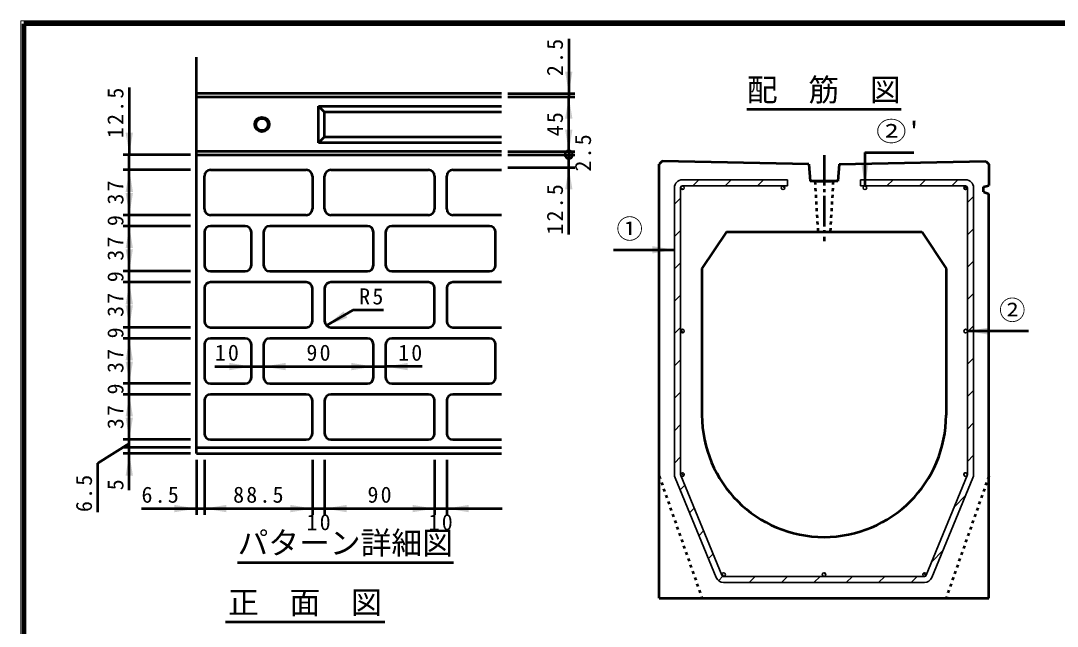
# Model space of a CAD drawing. Units: millimetres, scale not verified, with parts at other scales. Extents: x 100 to 4105, y 100 to 2870.
# Drawn here: x 100 to 1798, y 1878 to 2870 of the extents above; entities that cross this region are included whole.
import ezdxf
from ezdxf.enums import TextEntityAlignment as Align

# ---------------------------------------------------------------- set-up
doc = ezdxf.new("R2010")
doc.units = ezdxf.units.MM
doc.header["$LTSCALE"] = 5
doc.linetypes.add('USER1', pattern=[2.2, 1, -1.2])
doc.linetypes.add('USER2', pattern=[13.4, 10, -1.2, 1, -1.2])
doc.layers.add('V-nasSTD', color=7, linetype='Continuous', lineweight=50)
doc.styles.add('ＭＳ ゴシック', font='')
doc.styles.get('ＭＳ ゴシック').set_extended_font_data('MS Gothic')

msp = doc.modelspace()

# ---------------------------------------------------------------- hatches: boundary and pattern name
at = {"layer": 'V-nasSTD'}
for points in [[(991.858, 2786.452), (997.858, 2750.452), (1003.858, 2786.452)], [(1003.858, 2709.452), (997.858, 2745.452), (991.858, 2709.452)], [(271.858, 2686.452), (277.858, 2650.452), (283.858, 2686.452)], [(991.858, 2691.452), (997.858, 2655.452), (1003.858, 2691.452)], [(1489, 2635.289), (1483, 2599.289), (1477, 2635.289)], [(283.858, 2589.452), (277.858, 2625.452), (271.858, 2589.452)], [(1003.858, 2593.452), (997.858, 2629.452), (991.858, 2593.452)], [(271.858, 2587.452), (277.858, 2551.452), (283.858, 2587.452)], [(283.858, 2497.452), (277.858, 2533.452), (271.858, 2497.452)], [(1135, 2488.536), (1171, 2494.536), (1135, 2500.536)], [(271.858, 2495.452), (277.858, 2459.452), (283.858, 2495.452)], [(283.858, 2405.452), (277.858, 2441.452), (271.858, 2405.452)], [(271.858, 2403.452), (277.858, 2367.452), (283.858, 2403.452)], [(628.964, 2393.577), (600.787, 2370.38), (634.964, 2383.184)], [(1687, 2355.289), (1651, 2361.289), (1687, 2367.289)], [(283.858, 2313.452), (277.858, 2349.452), (271.858, 2313.452)], [(271.858, 2311.452), (277.858, 2275.452), (283.858, 2311.452)], [(441.858, 2297.193), (477.858, 2303.193), (441.858, 2309.193)], [(533.858, 2309.193), (497.858, 2303.193), (533.858, 2297.193)], [(641.858, 2297.193), (677.858, 2303.193), (641.858, 2309.193)], [(733.858, 2309.193), (697.858, 2303.193), (733.858, 2297.193)], [(283.858, 2221.452), (277.858, 2257.452), (271.858, 2221.452)], [(271.858, 2219.452), (277.858, 2183.452), (283.858, 2219.452)], [(283.858, 2124.452), (277.858, 2160.452), (271.858, 2124.452)], [(351.858, 2064.452), (387.858, 2070.452), (351.858, 2076.452)], [(436.858, 2076.452), (400.858, 2070.452), (436.858, 2064.452)], [(541.858, 2064.452), (577.858, 2070.452), (541.858, 2076.452)], [(633.858, 2076.452), (597.858, 2070.452), (633.858, 2064.452)], [(741.858, 2064.452), (777.858, 2070.452), (741.858, 2076.452)], [(833.858, 2076.452), (797.858, 2070.452), (833.858, 2064.452)]]:
    msp.add_hatch(color=256, dxfattribs=at).paths.add_polyline_path(points)

# ---------------------------------------------------------------- linework, layer by layer
at = {"layer": 'V-nasSTD', "lineweight": 100}
for p, q in [((105, 2865), (105, 105)), ((4100, 2865), (105, 2865))]:
    msp.add_line(p, q, dxfattribs=at)
at = {"layer": 'V-nasSTD'}
for p, q in [((997.858, 2840.452), (997.858, 2750.452)), ((387.858, 2160.452), (387.858, 2810.452)), ((277.858, 2760.452), (277.858, 2650.452)), ((887.858, 2750.452), (387.858, 2750.452)), ((887.858, 2744.452), (387.858, 2744.452)), ((897.858, 2750.452), (1007.858, 2750.452)), ((897.858, 2745.452), (1007.858, 2745.452)), ((997.858, 2750.452), (997.858, 2744.452)), ((997.858, 2655.452), (997.858, 2745.452)), ((587.858, 2669.952), (587.858, 2729.952)), ((597.858, 2719.952), (587.858, 2729.952)), ((587.858, 2729.952), (887.858, 2729.952)), ((597.858, 2679.952), (597.858, 2719.952)), ((887.858, 2719.952), (597.858, 2719.952)), ((1289.597, 2724.789), (1542.403, 2724.789)), ((597.858, 2679.952), (587.858, 2669.952)), ((887.858, 2669.952), (587.858, 2669.952)), ((597.858, 2679.952), (887.858, 2679.952)), ((377.858, 2650.452), (267.858, 2650.452)), ((277.858, 2625.452), (277.858, 2650.452)), ((887.858, 2655.452), (387.858, 2655.452)), ((387.858, 2650.452), (887.858, 2650.452)), ((897.858, 2655.452), (1007.858, 2655.452)), ((897.858, 2650.452), (1007.858, 2650.452)), ((897.858, 2650.452), (1007.858, 2650.452)), ((997.858, 2655.452), (997.858, 2650.452)), ((997.858, 2629.452), (997.858, 2650.452)), ((1483, 2654.289), (1563, 2654.289)), ((1483, 2654.289), (1483, 2599.289)), ((1151, 2639.789), (1146, 2634.789)), ((1146, 1923.789), (1146, 2634.789)), ((1391, 2634.789), (1151, 2639.789)), ((1391, 2634.789), (1393.5, 2606.789)), ((1391, 2634.789), (1393.5, 2606.789)), ((1441, 2634.789), (1438.5, 2606.789)), ((1441, 2634.789), (1681, 2639.789)), ((1681, 2639.789), (1686, 2634.789)), ((1686, 2634.789), (1686, 2599.804)), ((377.858, 2625.452), (267.858, 2625.452)), ((277.858, 2551.452), (277.858, 2625.452)), ((400.858, 2561.452), (400.858, 2615.452)), ((410.858, 2625.452), (567.858, 2625.452)), ((577.858, 2615.452), (577.858, 2561.452)), ((597.858, 2561.452), (597.858, 2615.452)), ((607.858, 2625.452), (767.858, 2625.452)), ((777.858, 2615.452), (777.858, 2561.452)), ((797.858, 2561.452), (797.858, 2615.452)), ((807.858, 2625.452), (887.858, 2625.452)), ((897.858, 2629.452), (1007.858, 2629.452)), ((997.858, 2519.452), (997.858, 2629.452)), ((1438.5, 2606.789), (1393.5, 2606.789)), ((1401, 2606.789), (1431, 2606.789)), ((1677, 2597.789), (1686, 2599.804)), ((1677, 2589.789), (1677, 2597.789)), ((1677, 2589.789), (1686, 2586.431)), ((1686, 1923.789), (1686, 2586.431)), ((377.858, 2551.452), (267.858, 2551.452)), ((277.858, 2533.452), (277.858, 2551.452)), ((567.858, 2551.452), (410.858, 2551.452)), ((767.858, 2551.452), (607.858, 2551.452)), ((887.858, 2551.452), (807.858, 2551.452)), ((377.858, 2533.452), (267.858, 2533.452)), ((277.858, 2459.452), (277.858, 2533.452)), ((467.858, 2533.452), (410.858, 2533.452)), ((667.858, 2533.452), (507.858, 2533.452)), ((867.858, 2533.452), (707.858, 2533.452)), ((400.858, 2523.452), (400.858, 2469.452)), ((477.858, 2469.452), (477.858, 2523.452)), ((497.858, 2523.452), (497.858, 2469.452)), ((677.858, 2469.452), (677.858, 2523.452)), ((697.858, 2523.452), (697.858, 2469.452)), ((877.858, 2469.452), (877.858, 2523.452)), ((1256, 2523.789), (1216, 2463.789)), ((1256, 2523.789), (1576, 2523.789)), ((1576, 2523.789), (1616, 2463.789)), ((1071, 2494.536), (1171, 2494.536)), ((1216, 2463.789), (1216, 2223.789)), ((1616, 2463.789), (1616, 2223.789)), ((377.858, 2459.452), (267.858, 2459.452)), ((377.858, 2459.452), (267.858, 2459.452)), ((277.858, 2441.452), (277.858, 2459.452)), ((410.858, 2459.452), (467.858, 2459.452)), ((507.858, 2459.452), (667.858, 2459.452)), ((707.858, 2459.452), (867.858, 2459.452)), ((377.858, 2441.452), (267.858, 2441.452)), ((277.858, 2367.452), (277.858, 2441.452)), ((400.858, 2431.452), (400.858, 2377.452)), ((567.858, 2441.452), (410.858, 2441.452)), ((577.858, 2377.452), (577.858, 2431.452)), ((597.858, 2431.452), (597.858, 2377.452)), ((767.858, 2441.452), (607.858, 2441.452)), ((777.858, 2377.452), (777.858, 2431.452)), ((797.858, 2431.452), (797.858, 2377.452)), ((887.858, 2441.452), (807.858, 2441.452)), ((644.088, 2395.38), (600.787, 2370.38)), ((694.088, 2395.38), (644.088, 2395.38)), ((377.858, 2367.452), (267.858, 2367.452)), ((377.858, 2367.452), (267.858, 2367.452)), ((277.858, 2349.452), (277.858, 2367.452)), ((410.858, 2367.452), (567.858, 2367.452)), ((607.858, 2367.452), (767.858, 2367.452)), ((807.858, 2367.452), (887.858, 2367.452)), ((1751, 2361.289), (1651, 2361.289)), ((377.858, 2349.452), (267.858, 2349.452)), ((277.858, 2275.452), (277.858, 2349.452)), ((467.858, 2349.452), (410.858, 2349.452)), ((667.858, 2349.452), (507.858, 2349.452)), ((867.858, 2349.452), (707.858, 2349.452)), ((400.858, 2339.452), (400.858, 2285.452)), ((477.858, 2285.452), (477.858, 2339.452)), ((497.858, 2339.452), (497.858, 2285.452)), ((677.858, 2285.452), (677.858, 2339.452)), ((697.858, 2339.452), (697.858, 2285.452)), ((877.858, 2285.452), (877.858, 2339.452)), ((417.858, 2303.193), (477.858, 2303.193)), ((477.858, 2303.193), (497.858, 2303.193)), ((497.858, 2303.193), (677.858, 2303.193)), ((677.858, 2303.193), (697.858, 2303.193)), ((757.858, 2303.193), (697.858, 2303.193)), ((377.858, 2275.452), (267.858, 2275.452)), ((377.858, 2275.452), (267.858, 2275.452)), ((277.858, 2257.452), (277.858, 2275.452)), ((410.858, 2275.452), (467.858, 2275.452)), ((507.858, 2275.452), (667.858, 2275.452)), ((707.858, 2275.452), (867.858, 2275.452)), ((377.858, 2257.452), (267.858, 2257.452)), ((277.858, 2183.452), (277.858, 2257.452)), ((400.858, 2247.452), (400.858, 2193.452)), ((567.858, 2257.452), (410.858, 2257.452)), ((577.858, 2193.452), (577.858, 2247.452)), ((597.858, 2247.452), (597.858, 2193.452)), ((767.858, 2257.452), (607.858, 2257.452)), ((777.858, 2193.452), (777.858, 2247.452)), ((797.858, 2247.452), (797.858, 2193.452)), ((887.858, 2257.452), (807.858, 2257.452)), ((226.322, 2144.735), (277.858, 2176.952)), ((377.858, 2183.452), (267.858, 2183.452)), ((277.858, 2170.452), (277.858, 2183.452)), ((410.858, 2183.452), (567.858, 2183.452)), ((607.858, 2183.452), (767.858, 2183.452)), ((807.858, 2183.452), (887.858, 2183.452)), ((377.858, 2170.452), (267.858, 2170.452)), ((377.858, 2160.452), (267.858, 2160.452)), ((277.858, 2160.452), (277.858, 2170.452)), ((277.858, 2100.452), (277.858, 2160.452)), ((387.858, 2170.452), (887.858, 2170.452)), ((387.858, 2160.452), (887.858, 2160.452)), ((226.322, 2064.735), (226.322, 2144.735)), ((387.858, 2150.452), (387.858, 2060.452)), ((400.858, 2150.452), (400.858, 2060.452)), ((577.858, 2150.452), (577.858, 2060.452)), ((597.858, 2150.452), (597.858, 2060.452)), ((777.858, 2150.452), (777.858, 2060.452)), ((797.858, 2150.452), (797.858, 2060.452)), ((297.858, 2070.452), (387.858, 2070.452)), ((387.858, 2070.452), (400.858, 2070.452)), ((400.858, 2070.452), (577.858, 2070.452)), ((577.858, 2070.452), (597.858, 2070.452)), ((597.858, 2070.452), (777.858, 2070.452)), ((777.858, 2070.452), (797.858, 2070.452)), ((797.858, 2070.452), (888.858, 2070.452)), ((455.24, 1982.311), (809.25, 1982.311)), ((1146, 1923.789), (1686, 1923.789)), ((435.597, 1884.655), (696.403, 1884.655))]:
    msp.add_line(p, q, dxfattribs=at)
at = {"layer": 'V-nasSTD', "linetype": 'USER2'}
msp.add_line((1416, 2649.789), (1416, 2508.789), dxfattribs=at)
at = {"layer": 'V-nasSTD', "lineweight": 35}
for p, q in [((1184, 2609.289), (1356, 2609.289)), ((1184, 2599.289), (1356, 2599.289)), ((1200.927, 2599.289), (1210.927, 2609.289)), ((1253.96, 2599.289), (1263.96, 2609.289)), ((1306.993, 2599.289), (1316.993, 2609.289)), ((1348.386, 2599.289), (1349, 2599.289)), ((1348.386, 2599.225), (1351.936, 2595.675)), ((1349, 2599.289), (1356, 2599.289)), ((1356, 2609.289), (1356, 2599.289)), ((1476, 2609.289), (1476, 2599.289)), ((1476, 2609.289), (1648, 2609.289)), ((1476, 2609.197), (1476.092, 2609.289)), ((1483, 2609.289), (1476, 2609.289)), ((1476, 2599.289), (1648, 2599.289)), ((1482.689, 2599.273), (1485.984, 2595.978)), ((1483, 2609.289), (1483, 2599.289)), ((1519.125, 2599.289), (1529.125, 2609.289)), ((1572.158, 2599.289), (1582.158, 2609.289)), ((1625.191, 2599.289), (1635.191, 2609.289)), ((1646.038, 2598.558), (1650.269, 2594.327)), ((1171, 2596.289), (1171, 2125.88)), ((1181, 2596.289), (1181, 2125.871)), ((1181.053, 2596.852), (1184.563, 2593.342)), ((1651, 2596.289), (1651, 2125.871)), ((1651, 2572.065), (1661, 2582.065)), ((1661, 2596.289), (1661, 2125.875)), ((1171, 2569.362), (1181, 2579.362)), ((1171, 2516.329), (1181, 2526.329)), ((1651, 2519.032), (1661, 2529.032)), ((1171, 2463.296), (1181, 2473.296)), ((1651, 2465.999), (1661, 2475.999)), ((1171, 2410.263), (1181, 2420.263)), ((1651, 2412.966), (1661, 2422.966)), ((1171, 2357.23), (1181, 2367.23)), ((1181, 2361.289), (1181, 2362.703)), ((1181.354, 2362.703), (1185.415, 2358.643)), ((1651, 2359.933), (1661, 2369.933)), ((1171, 2304.197), (1181, 2314.197)), ((1651, 2306.9), (1661, 2316.9)), ((1171, 2251.164), (1181, 2261.164)), ((1651, 2253.867), (1661, 2263.867)), ((1171, 2198.131), (1181, 2208.131)), ((1651, 2200.834), (1661, 2210.834)), ((1651, 2147.801), (1661, 2157.801)), ((1171, 2145.098), (1181, 2155.098)), ((1181.226, 2124.729), (1248.583, 1961.147)), ((1181.84, 2128.37), (1186.082, 2124.128)), ((1650.774, 2124.729), (1583.417, 1961.147)), ((1647.634, 2129.266), (1650.978, 2125.923)), ((1171.979, 2120.93), (1239.34, 1957.339)), ((1180.113, 2101.178), (1187.771, 2108.835)), ((1592.662, 1957.339), (1660.021, 2120.925)), ((1592.662, 1957.339), (1660.021, 2120.925)), ((1629.643, 2073.41), (1648.025, 2091.793)), ((1195.581, 2063.612), (1203.238, 2071.27)), ((1211.049, 2026.047), (1218.706, 2033.705)), ((1226.517, 1988.482), (1234.174, 1996.14)), ((1592.52, 1983.254), (1610.902, 2001.637)), ((1243.221, 1952.153), (1250.486, 1959.418)), ((1248.403, 1962.812), (1251.88, 1959.335)), ((1248.583, 1961.147), (1248.583, 1961.147)), ((1248.583, 1961.147), (1248.583, 1961.147)), ((1248.583, 1961.147), (1248.583, 1961.147)), ((1251.358, 1959.289), (1580.643, 1959.289)), ((1251.88, 1959.289), (1251.358, 1959.289)), ((1293.389, 1949.289), (1303.389, 1959.289)), ((1346.422, 1949.289), (1356.422, 1959.289)), ((1399.455, 1949.289), (1409.455, 1959.289)), ((1415.652, 1965.269), (1418.98, 1961.941)), ((1580.643, 1959.289), (1416, 1959.289)), ((1580.643, 1959.289), (1416, 1959.289)), ((1452.488, 1949.289), (1462.488, 1959.289)), ((1505.521, 1949.289), (1515.521, 1959.289)), ((1558.554, 1949.289), (1568.554, 1959.289)), ((1578.856, 1964.699), (1583.053, 1960.503)), ((1583.417, 1961.147), (1583.417, 1961.147)), ((1583.417, 1961.147), (1583.417, 1961.147)), ((1583.417, 1961.147), (1583.417, 1961.147)), ((1251.361, 1949.289), (1580.641, 1949.289))]:
    msp.add_line(p, q, dxfattribs=at)
at = {"layer": 'V-nasSTD', "linetype": 'USER1'}
for p, q in [((1401, 2606.789), (1406, 2523.789)), ((1431, 2606.789), (1426, 2523.789)), ((1146, 2123.789), (1216, 1923.789)), ((1686, 2123.789), (1616, 1923.789))]:
    msp.add_line(p, q, dxfattribs=at)
at = {"layer": 'V-nasSTD', "lineweight": 13}
msp.add_lwpolyline([(100, 100), (100, 2870), (4105, 2870), (4105, 100)], close=True, dxfattribs=at)
at = {"layer": 'V-nasSTD'}
for radius in [12, 10]:
    msp.add_circle((495.258, 2699.952), radius, dxfattribs=at)
at = {"layer": 'V-nasSTD', "lineweight": 35}
for centre in [(1184, 2596.289), (1349, 2596.289), (1483, 2596.289), (1483, 2596.289), (1648, 2596.289), (1184, 2361.289), (1648, 2361.289), (1184, 2126.289), (1648, 2126.289), (1251.357, 1962.289), (1416, 1962.289), (1580.643, 1962.289)]:
    msp.add_circle(centre, 3, dxfattribs=at)
at = {"layer": 'V-nasSTD'}
for centre, radius, start, end in [((997.858, 2650.452), 6.25, 90, 270), ((997.858, 2650.452), 6.25, 270, 90), ((410.858, 2615.452), 10, 90, 180), ((567.858, 2615.452), 10, 0, 90), ((607.858, 2615.452), 10, 90, 180), ((767.858, 2615.452), 10, 0, 90), ((807.858, 2615.452), 10, 90, 180), ((410.858, 2561.452), 10, 180, 270), ((567.858, 2561.452), 10, 270, 0), ((607.858, 2561.452), 10, 180, 270), ((767.858, 2561.452), 10, 270, 0), ((807.858, 2561.452), 10, 180, 270), ((410.858, 2523.452), 10, 90, 180), ((467.858, 2523.452), 10, 0, 90), ((507.858, 2523.452), 10, 90, 180), ((667.858, 2523.452), 10, 0, 90), ((707.858, 2523.452), 10, 90, 180), ((867.858, 2523.452), 10, 0, 90), ((410.858, 2469.452), 10, 180, 270), ((467.858, 2469.452), 10, 270, 0), ((507.858, 2469.452), 10, 180, 270), ((667.858, 2469.452), 10, 270, 0), ((707.858, 2469.452), 10, 180, 270), ((867.858, 2469.452), 10, 270, 0), ((410.858, 2431.452), 10, 90, 180), ((567.858, 2431.452), 10, 0, 90), ((607.858, 2431.452), 10, 90, 180), ((767.858, 2431.452), 10, 0, 90), ((807.858, 2431.452), 10, 90, 180), ((410.858, 2377.452), 10, 180, 270), ((567.858, 2377.452), 10, 270, 0), ((607.858, 2377.452), 10, 180, 270), ((767.858, 2377.452), 10, 270, 0), ((807.858, 2377.452), 10, 180, 270), ((410.858, 2339.452), 10, 90, 180), ((467.858, 2339.452), 10, 0, 90), ((507.858, 2339.452), 10, 90, 180), ((667.858, 2339.452), 10, 0, 90), ((707.858, 2339.452), 10, 90, 180), ((867.858, 2339.452), 10, 0, 90), ((410.858, 2285.452), 10, 180, 270), ((467.858, 2285.452), 10, 270, 0), ((507.858, 2285.452), 10, 180, 270), ((667.858, 2285.452), 10, 270, 0), ((707.858, 2285.452), 10, 180, 270), ((867.858, 2285.452), 10, 270, 0), ((410.858, 2247.452), 10, 90, 180), ((567.858, 2247.452), 10, 0, 90), ((607.858, 2247.452), 10, 90, 180), ((767.858, 2247.452), 10, 0, 90), ((807.858, 2247.452), 10, 90, 180), ((1416, 2223.789), 200, 180, 270), ((1416, 2223.789), 200, 270, 0), ((410.858, 2193.452), 10, 180, 270), ((567.858, 2193.452), 10, 270, 0), ((607.858, 2193.452), 10, 180, 270), ((767.858, 2193.452), 10, 270, 0), ((807.858, 2193.452), 10, 180, 270)]:
    msp.add_arc(centre, radius, start, end, dxfattribs=at)
at = {"layer": 'V-nasSTD', "lineweight": 35}
for centre, radius, start, end in [((1184, 2596.289), 13, 90, 180), ((1184, 2596.289), 13, 90, 180), ((1184, 2596.289), 3, 90, 180), ((1184, 2596.289), 3, 90, 180), ((1184, 2596.289), 3, 90, 169.17571), ((1648, 2596.289), 13, 0, 90), ((1648, 2596.289), 3, 0, 90), ((1648, 2596.289), 3, 0, 90), ((1648, 2596.289), 3, 0, 90), ((1184, 2596.289), 3, 169.17571, 180), ((1184, 2125.88), 13, 180, 202.38013), ((1184, 2125.871), 3, 180, 202.38013), ((1648, 2126.289), 3, 0, 330.64995), ((1648, 2126.289), 3, 330.64995, 0), ((1648, 2126.289), 3, 330.64995, 0), ((1648, 2125.871), 3, 337.61987, 0), ((1648, 2125.875), 13, 337.61987, 0), ((1648, 2125.875), 13, 337.61987, 0), ((1251.361, 1962.289), 13, 202.38013, 270), ((1251.357, 1962.289), 3, 202.38053, 270.00103), ((1580.641, 1962.289), 13, 270, 337.61987), ((1580.643, 1962.289), 3, 270, 337.61987), ((1580.643, 1962.289), 3, 323.45593, 337.61947)]:
    msp.add_arc(centre, radius, start, end, dxfattribs=at)

# ---------------------------------------------------------------- texts
at = {"layer": 'V-nasSTD', "style": 'ＭＳ ゴシック'}
for s, height, p in [('配\u3000筋\u3000図', 36.95, (1289.597, 2775.189)), ('①', 31.67, (1076, 2544.736)), ('②', 31.67, (1702.8, 2411.489)), ('パターン詳細図', 36.95, (455.24, 2032.711)), ('正\u3000面\u3000図', 36.95, (439.597, 1935.055))]:
    msp.add_text(s, height=height, dxfattribs=at).set_placement(p, align=Align.TOP_LEFT)
at = {"layer": 'V-nasSTD', "style": 'ＭＳ ゴシック', "width": 1.15}
msp.add_text("②'", height=31.67, dxfattribs=at).set_placement((1501.4, 2704.489), align=Align.TOP_LEFT)
at = {"layer": 'V-nasSTD', "style": 'ＭＳ ゴシック'}
for s, p in [('9', (241.858, 2533.452)), ('9', (241.858, 2441.452)), ('9', (241.858, 2349.452)), ('9', (241.858, 2257.452)), ('5', (241.858, 2100.452))]:
    msp.add_text(s, height=26.39, rotation=90, dxfattribs=at).set_placement(p, align=Align.TOP_LEFT)
at = {"layer": 'V-nasSTD', "char_height": 26.39, "attachment_point": 1, "rotation": 90, "style": 'ＭＳ ゴシック'}
for s, insert in [('\\T1.2;2.5', (961.858, 2779.252)), ('\\T1.2;12.5', (241.858, 2677.652)), ('\\T1.2;45', (961.858, 2680.652)), ('\\T1.2;2.5', (1007.854, 2622.764)), ('\\T1.2;37', (241.858, 2568.652)), ('\\T1.2;12.5', (961.858, 2519.452)), ('\\T1.2;37', (241.858, 2476.652)), ('\\T1.2;37', (241.858, 2384.652)), ('\\T1.2;37', (241.858, 2292.652)), ('\\T1.2;37', (241.858, 2200.652)), ('\\T1.2;6.5', (190.322, 2064.735))]:
    msp.add_mtext(s, dxfattribs=dict(at, insert=insert))
at = {"layer": 'V-nasSTD', "char_height": 26.39, "attachment_point": 1, "style": 'ＭＳ ゴシック'}
for s, insert in [('\\T1.2;R5', (654.488, 2431.38)), ('\\T1.2;10', (417.858, 2339.193)), ('\\T1.2;90', (568.058, 2339.193)), ('\\T1.2;10', (718.258, 2339.193)), ('\\T1.2;6.5', (297.858, 2106.452)), ('\\T1.2;88.5', (447.958, 2106.452)), ('\\T1.2;90', (668.058, 2106.452)), ('\\T1.2;10', (568.203, 2061.452)), ('\\T1.2;10', (768.203, 2061.452))]:
    msp.add_mtext(s, dxfattribs=dict(at, insert=insert))

doc.saveas('drawing.dxf')
